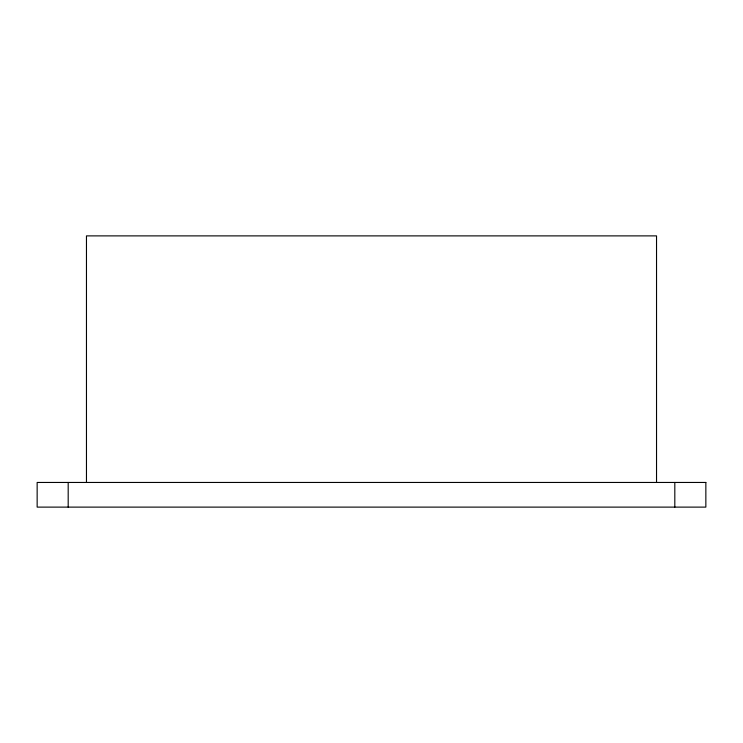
<?xml version="1.0" encoding="UTF-8"?>
<svg xmlns="http://www.w3.org/2000/svg" width="743" height="743" viewBox="0 0 743 743"><rect width="100%" height="100%" fill="white"/><g stroke="black" fill="none" stroke-linecap="round" stroke-linejoin="round"><path stroke-width="1.11" d="M674.811 482.458L674.811 507.116M656.533 482.458L656.533 235.884L86.467 235.884L86.467 482.458M68.189 482.458L68.189 507.116M705.85 482.458L37.15 482.458L37.15 507.116L705.85 507.116L705.85 482.458"/></g></svg>
